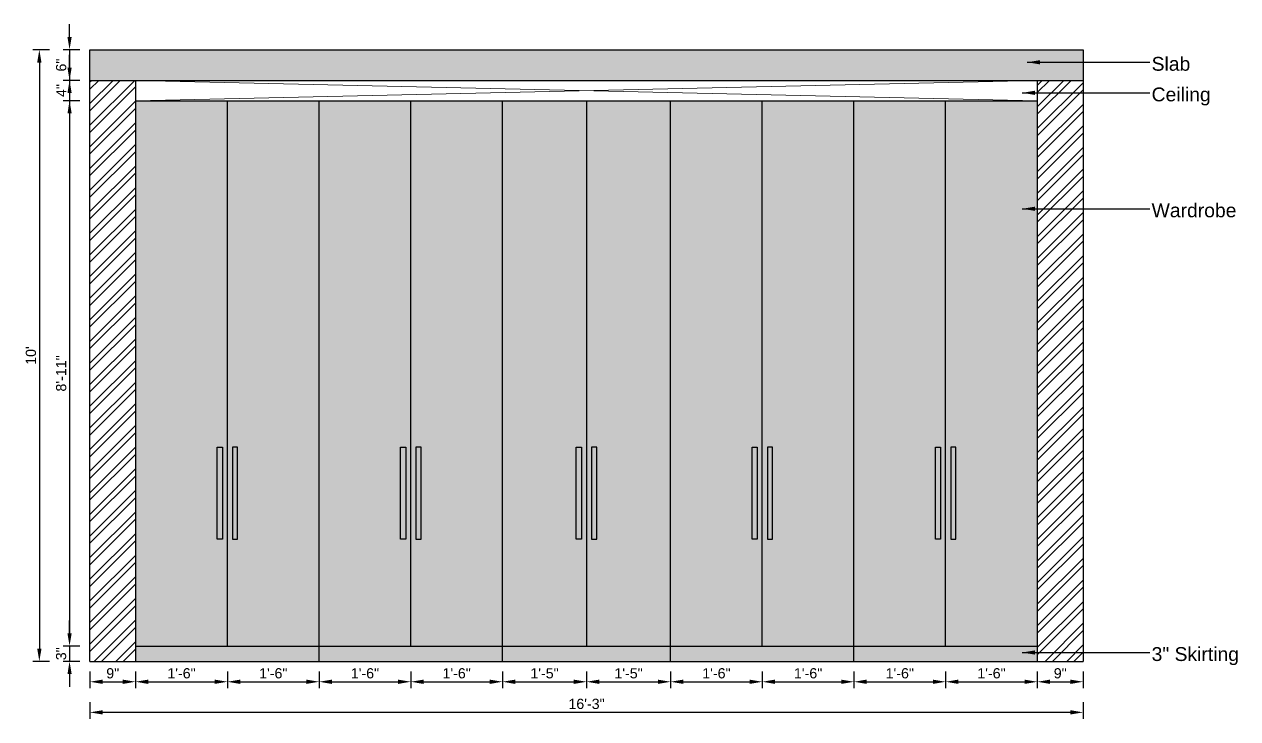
# Model space of a CAD drawing. Header units: inches. Extents: x 213 to 17763, y -4830 to 1802.
# Drawn here: x 6616.5 to 6854.8, y 914.1 to 1050.3 of the extents above; entities that cross this region are included whole.
import ezdxf

# ---------------------------------------------------------------- set-up
doc = ezdxf.new("R2010")
doc.units = ezdxf.units.IN
doc.header["$MEASUREMENT"] = 0
doc.linetypes.add('ACAD_ISO02W100', pattern=[15, 12, -3])
doc.linetypes.add('AUDIT_D_060311083008-3', pattern=[0])
doc.layers.add('.', color=30, linetype='Continuous')
doc.styles.add('_mm text style', font='arial.ttf')
doc.styles.get("Standard").update_dxf_attribs({"font": 'arial.ttf'})
doc.dimstyles.new('ISO-25', dxfattribs={"dimtxt": 4.5, "dimasz": 2.5, "dimexe": 1.25, "dimexo": 0.625, "dimtad": 1, "dimdec": 0, "dimlunit": 4, "dimtxsty": 'Standard', "dimcen": 2.5, "dimadec": 0, "dimazin": 0, "dimtfac": 1, "dimtdec": 0, "dimtmove": 0, "dimatfit": 3, "dimfxl": 1, "dimarcsym": 0})

# ---------------------------------------------------------------- blocks, each defined once
blk = doc.blocks.new('*D422')
at = {"color": 0, "linetype": 'AUDIT_D_060311083008-3', "lineweight": -2, "transparency": 16777216}
for p, q in [((6625.41, 1047.82), (6625.41, 1050.32)), ((6625.41, 1045.32), (6625.41, 1039.32)), ((6625.41, 1036.82), (6625.41, 1034.32))]:
    blk.add_line(p, q, dxfattribs=at)
at = {"color": 0, "linetype": 'ACAD_ISO02W100', "lineweight": -2, "transparency": 16777216}
for p, q in [((6627.41, 1045.32), (6624.16, 1045.32)), ((6627.41, 1039.32), (6624.16, 1039.32))]:
    blk.add_line(p, q, dxfattribs=at)
at = {"color": 0, "transparency": 16777216}
for points in [[(6625, 1047.82), (6625.83, 1047.82), (6625.41, 1045.32)], [(6625, 1036.82), (6625.83, 1036.82), (6625.41, 1039.32)]]:
    blk.add_solid(points, dxfattribs=at)
at = {"layer": 'Defpoints', "color": 0, "transparency": 16777216}
for p in [(6629.41, 1045.32), (6625.41, 1039.32), (6629.41, 1039.32)]:
    blk.add_point(p, dxfattribs=at)
at = {"color": 0, "lineweight": 5, "transparency": 16777216, "insert": (6623.77, 1042.32), "char_height": 2, "attachment_point": 5, "rotation": 90}
blk.add_mtext('6"', dxfattribs=at)
blk = doc.blocks.new('*D423')
at = {"color": 0, "linetype": 'AUDIT_D_060311083008-3', "lineweight": -2, "transparency": 16777216}
for p, q in [((6625.41, 1041.82), (6625.41, 1044.32)), ((6625.41, 1039.32), (6625.41, 1035.32)), ((6625.41, 1032.82), (6625.41, 1030.32))]:
    blk.add_line(p, q, dxfattribs=at)
at = {"color": 0, "linetype": 'ACAD_ISO02W100', "lineweight": -2, "transparency": 16777216}
for p, q in [((6627.41, 1039.32), (6624.16, 1039.32)), ((6627.41, 1035.32), (6624.16, 1035.32))]:
    blk.add_line(p, q, dxfattribs=at)
at = {"color": 0, "transparency": 16777216}
for points in [[(6625, 1041.82), (6625.83, 1041.82), (6625.41, 1039.32)], [(6625, 1032.82), (6625.83, 1032.82), (6625.41, 1035.32)]]:
    blk.add_solid(points, dxfattribs=at)
at = {"layer": 'Defpoints', "color": 0, "transparency": 16777216}
for p in [(6629.41, 1039.32), (6625.41, 1035.32), (6634.41, 1035.32)]:
    blk.add_point(p, dxfattribs=at)
at = {"color": 0, "lineweight": 5, "transparency": 16777216, "insert": (6623.79, 1037.32), "char_height": 2, "attachment_point": 5, "rotation": 90}
blk.add_mtext('4"', dxfattribs=at)
blk = doc.blocks.new('*D424')
at = {"color": 0, "linetype": 'ACAD_ISO02W100', "lineweight": -2, "transparency": 16777216}
for p, q in [((6621.48, 1045.32), (6618.23, 1045.32)), ((6621.48, 925.32), (6618.23, 925.32))]:
    blk.add_line(p, q, dxfattribs=at)
at = {"color": 0, "linetype": 'AUDIT_D_060311083008-3', "lineweight": -2, "transparency": 16777216}
blk.add_line((6619.48, 1042.82), (6619.48, 927.82), dxfattribs=at)
at = {"color": 0, "transparency": 16777216}
for points in [[(6619.06, 1042.82), (6619.9, 1042.82), (6619.48, 1045.32)], [(6619.06, 927.82), (6619.9, 927.82), (6619.48, 925.32)]]:
    blk.add_solid(points, dxfattribs=at)
at = {"layer": 'Defpoints', "color": 0, "transparency": 16777216}
for p in [(6629.41, 1045.32), (6619.48, 925.32), (6629.41, 925.32)]:
    blk.add_point(p, dxfattribs=at)
at = {"color": 0, "lineweight": 5, "transparency": 16777216, "insert": (6617.83, 985.32), "char_height": 2, "attachment_point": 5, "rotation": 90}
blk.add_mtext("10'", dxfattribs=at)
blk = doc.blocks.new('*D425')
at = {"color": 0, "linetype": 'ACAD_ISO02W100', "lineweight": -2, "transparency": 16777216}
for p, q in [((6629.41, 923.32), (6629.41, 920.07)), ((6638.36, 923.32), (6638.36, 920.07))]:
    blk.add_line(p, q, dxfattribs=at)
at = {"color": 0, "linetype": 'AUDIT_D_060311083008-3', "lineweight": -2, "transparency": 16777216}
blk.add_line((6631.91, 921.32), (6635.86, 921.32), dxfattribs=at)
at = {"color": 0, "transparency": 16777216}
for points in [[(6631.91, 921.74), (6631.91, 920.9), (6629.41, 921.32)], [(6635.86, 921.74), (6635.86, 920.9), (6638.36, 921.32)]]:
    blk.add_solid(points, dxfattribs=at)
at = {"layer": 'Defpoints', "color": 0, "transparency": 16777216}
for p in [(6629.41, 925.32), (6638.36, 925.32), (6638.36, 921.32)]:
    blk.add_point(p, dxfattribs=at)
at = {"color": 0, "lineweight": 5, "transparency": 16777216, "insert": (6633.89, 922.97), "char_height": 2, "attachment_point": 5}
blk.add_mtext('9"', dxfattribs=at)
blk = doc.blocks.new('*D426')
at = {"color": 0, "linetype": 'ACAD_ISO02W100', "lineweight": -2, "transparency": 16777216}
for p, q in [((6629.41, 917.32), (6629.41, 914.07)), ((6824.41, 917.32), (6824.41, 914.07))]:
    blk.add_line(p, q, dxfattribs=at)
at = {"color": 0, "linetype": 'AUDIT_D_060311083008-3', "lineweight": -2, "transparency": 16777216}
blk.add_line((6821.91, 915.32), (6631.91, 915.32), dxfattribs=at)
at = {"color": 0, "transparency": 16777216}
for points in [[(6631.91, 915.74), (6631.91, 914.9), (6629.41, 915.32)], [(6821.91, 915.74), (6821.91, 914.9), (6824.41, 915.32)]]:
    blk.add_solid(points, dxfattribs=at)
at = {"layer": 'Defpoints', "color": 0, "transparency": 16777216}
for p in [(6629.41, 925.32), (6824.41, 925.32), (6629.41, 915.32)]:
    blk.add_point(p, dxfattribs=at)
at = {"color": 0, "lineweight": 5, "transparency": 16777216, "insert": (6726.91, 916.97), "char_height": 2, "attachment_point": 5}
blk.add_mtext('16\'-3"', dxfattribs=at)
blk = doc.blocks.new('uygfdx')
at = {"layer": '.'}
h = blk.add_hatch(color=7, dxfattribs=at)
h.dxf.hatch_style = 1
h.paths.add_polyline_path([(3621.03, 520.4), (3620.03, 520.4), (3620.03, 502.4), (3621.03, 502.4)])
for p, q in [((3620.03, 520.4), (3620.03, 502.4)), ((3621.03, 520.4), (3620.03, 520.4)), ((3621.03, 502.4), (3621.03, 520.4)), ((3620.03, 502.4), (3621.03, 502.4))]:
    blk.add_line(p, q)
blk = doc.blocks.new('*D435')
at = {"color": 0, "linetype": 'ACAD_ISO02W100', "lineweight": -2, "transparency": 16777216}
for p, q in [((6638.36, 923.32), (6638.36, 920.07)), ((6656.41, 923.32), (6656.41, 920.07))]:
    blk.add_line(p, q, dxfattribs=at)
at = {"color": 0, "linetype": 'AUDIT_D_060311083008-3', "lineweight": -2, "transparency": 16777216}
blk.add_line((6640.86, 921.32), (6653.91, 921.32), dxfattribs=at)
at = {"color": 0, "transparency": 16777216}
for points in [[(6640.86, 921.74), (6640.86, 920.9), (6638.36, 921.32)], [(6653.91, 921.74), (6653.91, 920.9), (6656.41, 921.32)]]:
    blk.add_solid(points, dxfattribs=at)
at = {"layer": 'Defpoints', "color": 0, "transparency": 16777216}
for p in [(6656.41, 928.32), (6638.36, 925.32), (6656.41, 921.32)]:
    blk.add_point(p, dxfattribs=at)
at = {"color": 0, "transparency": 16777216, "insert": (6647.39, 922.97), "char_height": 2, "attachment_point": 5}
blk.add_mtext('1\'-6"', dxfattribs=at)
blk = doc.blocks.new('*D436')
at = {"color": 0, "linetype": 'ACAD_ISO02W100', "lineweight": -2, "transparency": 16777216}
for p, q in [((6656.41, 923.32), (6656.41, 920.07)), ((6674.41, 923.32), (6674.41, 920.07))]:
    blk.add_line(p, q, dxfattribs=at)
at = {"color": 0, "linetype": 'AUDIT_D_060311083008-3', "lineweight": -2, "transparency": 16777216}
blk.add_line((6658.91, 921.32), (6671.91, 921.32), dxfattribs=at)
at = {"color": 0, "transparency": 16777216}
for points in [[(6658.91, 921.74), (6658.91, 920.9), (6656.41, 921.32)], [(6671.91, 921.74), (6671.91, 920.9), (6674.41, 921.32)]]:
    blk.add_solid(points, dxfattribs=at)
at = {"layer": 'Defpoints', "color": 0, "transparency": 16777216}
for p in [(6656.41, 928.32), (6674.41, 928.32), (6674.41, 921.32)]:
    blk.add_point(p, dxfattribs=at)
at = {"color": 0, "transparency": 16777216, "insert": (6665.41, 922.97), "char_height": 2, "attachment_point": 5}
blk.add_mtext('1\'-6"', dxfattribs=at)
blk = doc.blocks.new('*D437')
at = {"color": 0, "linetype": 'ACAD_ISO02W100', "lineweight": -2, "transparency": 16777216}
for p, q in [((6674.41, 923.32), (6674.41, 920.07)), ((6692.41, 923.32), (6692.41, 920.07))]:
    blk.add_line(p, q, dxfattribs=at)
at = {"color": 0, "linetype": 'AUDIT_D_060311083008-3', "lineweight": -2, "transparency": 16777216}
blk.add_line((6676.91, 921.32), (6689.91, 921.32), dxfattribs=at)
at = {"color": 0, "transparency": 16777216}
for points in [[(6676.91, 921.74), (6676.91, 920.9), (6674.41, 921.32)], [(6689.91, 921.74), (6689.91, 920.9), (6692.41, 921.32)]]:
    blk.add_solid(points, dxfattribs=at)
at = {"layer": 'Defpoints', "color": 0, "transparency": 16777216}
for p in [(6674.41, 928.32), (6692.41, 928.32), (6692.41, 921.32)]:
    blk.add_point(p, dxfattribs=at)
at = {"color": 0, "transparency": 16777216, "insert": (6683.41, 922.97), "char_height": 2, "attachment_point": 5}
blk.add_mtext('1\'-6"', dxfattribs=at)
blk = doc.blocks.new('*D438')
at = {"color": 0, "linetype": 'ACAD_ISO02W100', "lineweight": -2, "transparency": 16777216}
for p, q in [((6692.41, 923.32), (6692.41, 920.07)), ((6710.41, 923.32), (6710.41, 920.07))]:
    blk.add_line(p, q, dxfattribs=at)
at = {"color": 0, "linetype": 'AUDIT_D_060311083008-3', "lineweight": -2, "transparency": 16777216}
blk.add_line((6694.91, 921.32), (6707.91, 921.32), dxfattribs=at)
at = {"color": 0, "transparency": 16777216}
for points in [[(6694.91, 921.74), (6694.91, 920.9), (6692.41, 921.32)], [(6707.91, 921.74), (6707.91, 920.9), (6710.41, 921.32)]]:
    blk.add_solid(points, dxfattribs=at)
at = {"layer": 'Defpoints', "color": 0, "transparency": 16777216}
for p in [(6692.41, 928.32), (6710.41, 928.32), (6710.41, 921.32)]:
    blk.add_point(p, dxfattribs=at)
at = {"color": 0, "transparency": 16777216, "insert": (6701.41, 922.97), "char_height": 2, "attachment_point": 5}
blk.add_mtext('1\'-6"', dxfattribs=at)
blk = doc.blocks.new('*D439')
at = {"color": 0, "linetype": 'ACAD_ISO02W100', "lineweight": -2, "transparency": 16777216}
for p, q in [((6710.41, 923.32), (6710.41, 920.07)), ((6726.91, 923.32), (6726.91, 920.07))]:
    blk.add_line(p, q, dxfattribs=at)
at = {"color": 0, "linetype": 'AUDIT_D_060311083008-3', "lineweight": -2, "transparency": 16777216}
blk.add_line((6712.91, 921.32), (6724.41, 921.32), dxfattribs=at)
at = {"color": 0, "transparency": 16777216}
for points in [[(6712.91, 921.74), (6712.91, 920.9), (6710.41, 921.32)], [(6724.41, 921.74), (6724.41, 920.9), (6726.91, 921.32)]]:
    blk.add_solid(points, dxfattribs=at)
at = {"layer": 'Defpoints', "color": 0, "transparency": 16777216}
for p in [(6710.41, 928.32), (6726.91, 928.32), (6726.91, 921.32)]:
    blk.add_point(p, dxfattribs=at)
at = {"color": 0, "transparency": 16777216, "insert": (6718.66, 922.97), "char_height": 2, "attachment_point": 5}
blk.add_mtext('1\'-5"', dxfattribs=at)
blk = doc.blocks.new('*D440')
at = {"color": 0, "linetype": 'ACAD_ISO02W100', "lineweight": -2, "transparency": 16777216}
for p, q in [((6726.91, 923.32), (6726.91, 920.07)), ((6743.41, 923.32), (6743.41, 920.07))]:
    blk.add_line(p, q, dxfattribs=at)
at = {"color": 0, "linetype": 'AUDIT_D_060311083008-3', "lineweight": -2, "transparency": 16777216}
blk.add_line((6729.41, 921.32), (6740.91, 921.32), dxfattribs=at)
at = {"color": 0, "transparency": 16777216}
for points in [[(6729.41, 921.74), (6729.41, 920.9), (6726.91, 921.32)], [(6740.91, 921.74), (6740.91, 920.9), (6743.41, 921.32)]]:
    blk.add_solid(points, dxfattribs=at)
at = {"layer": 'Defpoints', "color": 0, "transparency": 16777216}
for p in [(6726.91, 928.32), (6743.41, 928.32), (6743.41, 921.32)]:
    blk.add_point(p, dxfattribs=at)
at = {"color": 0, "transparency": 16777216, "insert": (6735.16, 922.97), "char_height": 2, "attachment_point": 5}
blk.add_mtext('1\'-5"', dxfattribs=at)
blk = doc.blocks.new('*D441')
at = {"color": 0, "linetype": 'ACAD_ISO02W100', "lineweight": -2, "transparency": 16777216}
for p, q in [((6743.41, 923.32), (6743.41, 920.07)), ((6761.41, 923.32), (6761.41, 920.07))]:
    blk.add_line(p, q, dxfattribs=at)
at = {"color": 0, "linetype": 'AUDIT_D_060311083008-3', "lineweight": -2, "transparency": 16777216}
blk.add_line((6745.91, 921.32), (6758.91, 921.32), dxfattribs=at)
at = {"color": 0, "transparency": 16777216}
for points in [[(6745.91, 921.74), (6745.91, 920.9), (6743.41, 921.32)], [(6758.91, 921.74), (6758.91, 920.9), (6761.41, 921.32)]]:
    blk.add_solid(points, dxfattribs=at)
at = {"layer": 'Defpoints', "color": 0, "transparency": 16777216}
for p in [(6743.41, 928.32), (6761.41, 928.32), (6761.41, 921.32)]:
    blk.add_point(p, dxfattribs=at)
at = {"color": 0, "transparency": 16777216, "insert": (6752.41, 922.97), "char_height": 2, "attachment_point": 5}
blk.add_mtext('1\'-6"', dxfattribs=at)
blk = doc.blocks.new('*D442')
at = {"color": 0, "linetype": 'ACAD_ISO02W100', "lineweight": -2, "transparency": 16777216}
for p, q in [((6761.41, 923.32), (6761.41, 920.07)), ((6779.41, 923.32), (6779.41, 920.07))]:
    blk.add_line(p, q, dxfattribs=at)
at = {"color": 0, "linetype": 'AUDIT_D_060311083008-3', "lineweight": -2, "transparency": 16777216}
blk.add_line((6763.91, 921.32), (6776.91, 921.32), dxfattribs=at)
at = {"color": 0, "transparency": 16777216}
for points in [[(6763.91, 921.74), (6763.91, 920.9), (6761.41, 921.32)], [(6776.91, 921.74), (6776.91, 920.9), (6779.41, 921.32)]]:
    blk.add_solid(points, dxfattribs=at)
at = {"layer": 'Defpoints', "color": 0, "transparency": 16777216}
for p in [(6761.41, 928.32), (6779.41, 928.32), (6779.41, 921.32)]:
    blk.add_point(p, dxfattribs=at)
at = {"color": 0, "transparency": 16777216, "insert": (6770.41, 922.97), "char_height": 2, "attachment_point": 5}
blk.add_mtext('1\'-6"', dxfattribs=at)
blk = doc.blocks.new('*D443')
at = {"color": 0, "linetype": 'ACAD_ISO02W100', "lineweight": -2, "transparency": 16777216}
for p, q in [((6779.41, 923.32), (6779.41, 920.07)), ((6797.41, 923.32), (6797.41, 920.07))]:
    blk.add_line(p, q, dxfattribs=at)
at = {"color": 0, "linetype": 'AUDIT_D_060311083008-3', "lineweight": -2, "transparency": 16777216}
blk.add_line((6781.91, 921.32), (6794.91, 921.32), dxfattribs=at)
at = {"color": 0, "transparency": 16777216}
for points in [[(6781.91, 921.74), (6781.91, 920.9), (6779.41, 921.32)], [(6794.91, 921.74), (6794.91, 920.9), (6797.41, 921.32)]]:
    blk.add_solid(points, dxfattribs=at)
at = {"layer": 'Defpoints', "color": 0, "transparency": 16777216}
for p in [(6779.41, 928.32), (6797.41, 928.32), (6797.41, 921.32)]:
    blk.add_point(p, dxfattribs=at)
at = {"color": 0, "transparency": 16777216, "insert": (6788.41, 922.97), "char_height": 2, "attachment_point": 5}
blk.add_mtext('1\'-6"', dxfattribs=at)
blk = doc.blocks.new('*D444')
at = {"color": 0, "linetype": 'ACAD_ISO02W100', "lineweight": -2, "transparency": 16777216}
for p, q in [((6797.41, 923.32), (6797.41, 920.07)), ((6815.41, 923.32), (6815.41, 920.07))]:
    blk.add_line(p, q, dxfattribs=at)
at = {"color": 0, "linetype": 'AUDIT_D_060311083008-3', "lineweight": -2, "transparency": 16777216}
blk.add_line((6799.91, 921.32), (6812.91, 921.32), dxfattribs=at)
at = {"color": 0, "transparency": 16777216}
for points in [[(6799.91, 921.74), (6799.91, 920.9), (6797.41, 921.32)], [(6812.91, 921.74), (6812.91, 920.9), (6815.41, 921.32)]]:
    blk.add_solid(points, dxfattribs=at)
at = {"layer": 'Defpoints', "color": 0, "transparency": 16777216}
for p in [(6797.41, 928.32), (6815.41, 928.32), (6815.41, 921.32)]:
    blk.add_point(p, dxfattribs=at)
at = {"color": 0, "transparency": 16777216, "insert": (6806.41, 922.97), "char_height": 2, "attachment_point": 5}
blk.add_mtext('1\'-6"', dxfattribs=at)
blk = doc.blocks.new('*D445')
at = {"color": 0, "linetype": 'ACAD_ISO02W100', "lineweight": -2, "transparency": 16777216}
for p, q in [((6815.41, 923.32), (6815.41, 920.07)), ((6824.41, 923.32), (6824.41, 920.07))]:
    blk.add_line(p, q, dxfattribs=at)
at = {"color": 0, "linetype": 'AUDIT_D_060311083008-3', "lineweight": -2, "transparency": 16777216}
blk.add_line((6817.91, 921.32), (6821.91, 921.32), dxfattribs=at)
at = {"color": 0, "transparency": 16777216}
for points in [[(6817.91, 921.74), (6817.91, 920.9), (6815.41, 921.32)], [(6821.91, 921.74), (6821.91, 920.9), (6824.41, 921.32)]]:
    blk.add_solid(points, dxfattribs=at)
at = {"layer": 'Defpoints', "color": 0, "transparency": 16777216}
for p in [(6815.41, 928.32), (6824.41, 925.32), (6824.41, 921.32)]:
    blk.add_point(p, dxfattribs=at)
at = {"color": 0, "transparency": 16777216, "insert": (6819.91, 922.97), "char_height": 2, "attachment_point": 5}
blk.add_mtext('9"', dxfattribs=at)
blk = doc.blocks.new('*D446')
at = {"color": 0, "linetype": 'ACAD_ISO02W100', "lineweight": -2, "transparency": 16777216}
for p, q in [((6627.41, 1035.32), (6624.16, 1035.32)), ((6627.41, 928.32), (6624.16, 928.32))]:
    blk.add_line(p, q, dxfattribs=at)
at = {"color": 0, "linetype": 'AUDIT_D_060311083008-3', "lineweight": -2, "transparency": 16777216}
blk.add_line((6625.41, 1032.82), (6625.41, 930.82), dxfattribs=at)
at = {"color": 0, "transparency": 16777216}
for points in [[(6625, 1032.82), (6625.83, 1032.82), (6625.41, 1035.32)], [(6625, 930.82), (6625.83, 930.82), (6625.41, 928.32)]]:
    blk.add_solid(points, dxfattribs=at)
at = {"layer": 'Defpoints', "color": 0, "transparency": 16777216}
for p in [(6634.41, 1035.32), (6625.41, 928.32), (6638.41, 928.32)]:
    blk.add_point(p, dxfattribs=at)
at = {"color": 0, "transparency": 16777216, "insert": (6623.77, 981.82), "char_height": 2, "attachment_point": 5, "rotation": 90}
blk.add_mtext('8\'-11"', dxfattribs=at)
blk = doc.blocks.new('*D447')
at = {"color": 0, "linetype": 'AUDIT_D_060311083008-3', "lineweight": -2, "transparency": 16777216}
for p, q in [((6625.41, 930.82), (6625.41, 933.32)), ((6625.41, 928.32), (6625.41, 925.32)), ((6625.41, 922.82), (6625.41, 920.32))]:
    blk.add_line(p, q, dxfattribs=at)
at = {"color": 0, "linetype": 'ACAD_ISO02W100', "lineweight": -2, "transparency": 16777216}
for p, q in [((6627.41, 928.32), (6624.16, 928.32)), ((6627.41, 925.32), (6624.16, 925.32))]:
    blk.add_line(p, q, dxfattribs=at)
at = {"color": 0, "transparency": 16777216}
for points in [[(6625, 930.82), (6625.83, 930.82), (6625.41, 928.32)], [(6625, 922.82), (6625.83, 922.82), (6625.41, 925.32)]]:
    blk.add_solid(points, dxfattribs=at)
at = {"layer": 'Defpoints', "color": 0, "transparency": 16777216}
for p in [(6638.41, 928.32), (6625.41, 925.32), (6629.41, 925.32)]:
    blk.add_point(p, dxfattribs=at)
at = {"color": 0, "transparency": 16777216, "insert": (6623.76, 926.82), "char_height": 2, "attachment_point": 5, "rotation": 90}
blk.add_mtext('3"', dxfattribs=at)

msp = doc.modelspace()

# ---------------------------------------------------------------- hatches: boundary and pattern name
at = {"layer": '.', "lineweight": 5, "transparency": 33554687}
h = msp.add_hatch(dxfattribs=at)
h.set_pattern_fill('AR-CONC', color=1, scale=0.03)
h.set_pattern_definition([(50, (816.4117, 575.3208), (5.46554, -0.4781726), [0.5715, -6.2865]), (355, (816.4117, 575.321), (-1.0573026, 5.7317054), [0.4572, -5.0292175]), (100.45144, (816.867, 575.281), (4.4082374, 5.2535326), [0.4857003, -5.3427073]), (46.1842, (816.412, 576.845), (8.132371, -1.26127), [0.85725, -9.42975]), (96.63556, (817.0894, 576.74), (7.122124, 7.422784), [0.728551, -8.014068]), (351.18415, (816.412, 576.845), (7.122124, 7.422784), [0.685799, -7.543792]), (21, (817.1737, 576.4638), (4.5484317, -3.067956), [0.5715, -6.2865]), (326, (817.1737, 576.464), (1.854061, 5.525639), [0.4572, -5.0292]), (71.45144, (817.553, 576.208), (6.4024926, 2.457683), [0.4857003, -5.342698]), (37.5, (816.4117, 575.3208), (0.0926581, 2.53665117), [0, -4.96824, 0, -5.1054, 0, -5.04825]), (7.5, (816.4117, 575.3208), (2.0045899, 3.0054172), [0, -2.91084, 0, -4.85394, 0, -1.92405]), (327.5, (814.7125, 575.3208), (4.06771786, -0.1718623), [0, -1.905, 0, -5.9436, 0, -7.8867]), (317.5, (813.9505, 575.3208), (4.4438754, 0.7627947), [0, -2.4765, 0, -3.94716, 0, -5.6007])])
h.paths.add_polyline_path([(6824.41, 1045.32), (6629.41, 1045.32), (6629.41, 1039.32), (6824.41, 1039.32)])
at = {"layer": '.'}
h = msp.add_hatch(dxfattribs=at)
h.set_pattern_fill('ANSI32', color=1, scale=8)
h.set_pattern_definition([(45, (565.57, 15.4305), (-2.1213203, 2.1213203), []), (45, (566.9843, 15.4305), (-2.1213203, 2.1213203), [])])
h.paths.add_polyline_path([(6638.41, 1039.32), (6629.41, 1039.32), (6629.41, 925.32), (6638.41, 925.32)])
h.paths.add_polyline_path([(6824.41, 1039.32), (6815.41, 1039.32), (6815.41, 925.32), (6824.41, 925.32)])
at = {"layer": '.', "true_color": 0xe7e9e7}
h = msp.add_hatch(color=254, dxfattribs=at)
h.dxf.hatch_style = 1
h.paths.add_polyline_path([(6656.41, 1035.32), (6638.41, 1035.32), (6638.41, 928.32), (6656.41, 928.32)])
h.paths.add_polyline_path([(6654.41, 967.32), (6655.41, 967.32), (6655.41, 949.32), (6654.41, 949.32)], flags=16)
h.paths.add_polyline_path([(6674.41, 1035.32), (6656.41, 1035.32), (6656.41, 928.32), (6674.41, 928.32)])
h.paths.add_polyline_path([(6658.41, 967.32), (6658.41, 949.32), (6657.41, 949.32), (6657.41, 967.32)], flags=16)
h.paths.add_polyline_path([(6692.41, 1035.32), (6674.41, 1035.32), (6674.41, 928.32), (6692.41, 928.32)])
h.paths.add_polyline_path([(6690.41, 967.32), (6691.41, 967.32), (6691.41, 949.32), (6690.41, 949.32)], flags=16)
h.paths.add_polyline_path([(6710.41, 1035.32), (6692.41, 1035.32), (6692.41, 928.32), (6710.41, 928.32)])
h.paths.add_polyline_path([(6694.41, 967.32), (6694.41, 949.32), (6693.41, 949.32), (6693.41, 967.32)], flags=16)
h.paths.add_polyline_path([(6726.91, 1035.32), (6710.41, 1035.32), (6710.41, 928.32), (6726.91, 928.32)])
h.paths.add_polyline_path([(6724.9, 967.32), (6725.9, 967.32), (6725.9, 949.32), (6724.9, 949.32)], flags=16)
h.paths.add_polyline_path([(6743.41, 1035.32), (6726.91, 1035.32), (6726.91, 928.32), (6743.41, 928.32)])
h.paths.add_polyline_path([(6728.9, 967.32), (6728.9, 949.32), (6727.9, 949.32), (6727.9, 967.32)], flags=16)
h.paths.add_polyline_path([(6761.41, 1035.32), (6743.41, 1035.32), (6743.41, 928.32), (6761.41, 928.32)])
h.paths.add_polyline_path([(6759.41, 967.32), (6760.41, 967.32), (6760.41, 949.32), (6759.41, 949.32)], flags=16)
h.paths.add_polyline_path([(6779.41, 1035.32), (6761.41, 1035.32), (6761.41, 928.32), (6779.41, 928.32)])
h.paths.add_polyline_path([(6763.41, 967.32), (6763.41, 949.32), (6762.41, 949.32), (6762.41, 967.32)], flags=16)
h.paths.add_polyline_path([(6797.41, 1035.32), (6779.41, 1035.32), (6779.41, 928.32), (6797.41, 928.32)])
h.paths.add_polyline_path([(6795.41, 967.32), (6796.41, 967.32), (6796.41, 949.32), (6795.41, 949.32)], flags=16)
h.paths.add_polyline_path([(6815.41, 1035.32), (6797.41, 1035.32), (6797.41, 928.32), (6815.41, 928.32)])
h.paths.add_polyline_path([(6799.41, 967.32), (6799.41, 949.32), (6798.41, 949.32), (6798.41, 967.32)], flags=16)
h.paths.add_polyline_path([(6815.41, 928.32), (6779.41, 928.32), (6779.41, 925.32), (6815.41, 925.32)])
h.paths.add_polyline_path([(6779.41, 928.32), (6761.41, 928.32), (6743.41, 928.32), (6743.41, 925.32), (6779.41, 925.32)])
h.paths.add_polyline_path([(6743.41, 928.32), (6726.91, 928.32), (6710.41, 928.32), (6710.41, 925.32), (6743.41, 925.32)])
h.paths.add_polyline_path([(6710.41, 928.32), (6692.41, 928.32), (6674.41, 928.32), (6674.41, 925.32), (6710.41, 925.32)])
h.paths.add_polyline_path([(6674.41, 928.32), (6656.41, 928.32), (6638.41, 928.32), (6638.41, 925.32), (6674.41, 925.32)])

# ---------------------------------------------------------------- linework, layer by layer
for p, q in [((6629.41, 925.32), (6629.41, 1045.32)), ((6629.41, 1045.32), (6824.41, 1045.32)), ((6824.41, 1045.32), (6824.41, 925.32)), ((6629.41, 1039.32), (6824.41, 1039.32)), ((6638.41, 925.32), (6638.41, 1039.32)), ((6815.41, 1039.32), (6815.41, 925.32)), ((6638.41, 1035.32), (6815.41, 1035.32)), ((6656.41, 928.32), (6656.41, 1035.32)), ((6674.41, 925.32), (6674.41, 1035.32)), ((6692.41, 928.32), (6692.41, 1035.32)), ((6710.41, 925.32), (6710.41, 1035.32)), ((6726.91, 1035.32), (6726.91, 928.32)), ((6743.41, 925.32), (6743.41, 1035.32)), ((6761.41, 928.32), (6761.41, 1035.32)), ((6779.41, 925.32), (6779.41, 1035.32)), ((6797.41, 928.32), (6797.41, 1035.32)), ((6638.41, 928.32), (6815.41, 928.32)), ((6629.41, 925.32), (6824.41, 925.32))]:
    msp.add_line(p, q)
at = {"lineweight": 5}
for p, q in [((6638.41, 1039.32), (6815.41, 1035.32)), ((6815.41, 1039.32), (6638.41, 1035.32))]:
    msp.add_line(p, q, dxfattribs=at)

# ---------------------------------------------------------------- block references
at = {"xscale": -1}
for p in [(10275.44, 446.92), (10311.44, 446.92), (10345.93, 446.92), (10380.44, 446.92), (10416.44, 446.92)]:
    msp.add_blockref('uygfdx', p, dxfattribs=at)
for p in [(3037.38, 446.92), (3073.38, 446.92), (3107.87, 446.92), (3142.38, 446.92), (3178.38, 446.92)]:
    msp.add_blockref('uygfdx', p)

# ---------------------------------------------------------------- texts
at = {"lineweight": 5, "attachment_point": 1, "style": '_mm text style'}
for s, insert, char_height in [('Slab', (6837.85, 1043.92), 2.715), ('Ceiling', (6837.85, 1037.92), 2.715), ('Wardrobe', (6837.85, 1015.17), 2.715), ('3" Skirting', (6837.85, 928.11), 2.7146)]:
    msp.add_mtext_dynamic_manual_height_columns(s, width=64.865, gutter_width=13.57, heights=[0], dxfattribs=dict(at, insert=insert, char_height=char_height))

# ---------------------------------------------------------------- dimensions: what is measured, and where the dimension line sits
at = {"lineweight": 5}
for base, p1, p2, picture, middle in [((6625.41, 1039.32), (6629.41, 1045.32), (6629.41, 1039.32), '*D422', (6623.77, 1042.32)), ((6619.48, 925.32), (6629.41, 1045.32), (6629.41, 925.32), '*D424', (6617.83, 985.32)), ((6625.41, 1035.32), (6629.41, 1039.32), (6634.41, 1035.32), '*D423', (6623.79, 1037.32))]:
    dim = msp.add_linear_dim(base=base, p1=p1, p2=p2, angle=90, dimstyle='ISO-25', override={"dimtxt": 2, "dimtmove": 1, "dimfxl": 2, "dimfxlon": 1, "dimarcsym": 2}, dxfattribs=at)
    dim.commit()
    dim.dimension.update_dxf_attribs({"geometry": picture, "text_midpoint": middle})
dim = msp.add_linear_dim(base=(6625.41, 928.32), p1=(6634.41, 1035.32), p2=(6638.41, 928.32), angle=90, dimstyle='ISO-25', override={"dimtxt": 2, "dimtmove": 1, "dimfxl": 2, "dimfxlon": 1, "dimarcsym": 2})
dim.commit()
dim.dimension.update_dxf_attribs({"geometry": '*D446', "text_midpoint": (6623.77, 981.82)})
dim = msp.add_linear_dim(base=(6625.41, 925.32), p1=(6638.41, 928.32), p2=(6629.41, 925.32), angle=90, dimstyle='ISO-25', override={"dimtxt": 2, "dimtmove": 1, "dimfxl": 2, "dimfxlon": 1, "dimarcsym": 2})
dim.commit()
dim.dimension.update_dxf_attribs({"geometry": '*D447', "text_midpoint": (6625.41, 926.82), "dimtype": 160})
for base, p1, p2, picture, middle in [((6656.41, 921.32), (6638.36, 925.32), (6656.41, 928.32), '*D435', (6647.39, 922.97)), ((6674.41, 921.32), (6656.41, 928.32), (6674.41, 928.32), '*D436', (6665.41, 922.97)), ((6692.41, 921.32), (6674.41, 928.32), (6692.41, 928.32), '*D437', (6683.41, 922.97)), ((6710.41, 921.32), (6692.41, 928.32), (6710.41, 928.32), '*D438', (6701.41, 922.97)), ((6726.91171095, 921.32075312), (6710.41171095, 928.32075312), (6726.91171095, 928.32075312), '*D439', (6718.66171095, 922.9668991)), ((6743.41171095, 921.32075312), (6726.91171095, 928.32075312), (6743.41171095, 928.32075312), '*D440', (6735.16171095, 922.9668991)), ((6761.41, 921.32), (6743.41, 928.32), (6761.41, 928.32), '*D441', (6752.41, 922.97)), ((6779.41, 921.32), (6761.41, 928.32), (6779.41, 928.32), '*D442', (6770.41, 922.97)), ((6797.41, 921.32), (6779.41, 928.32), (6797.41, 928.32), '*D443', (6788.41, 922.97)), ((6815.41, 921.32), (6797.41, 928.32), (6815.41, 928.32), '*D444', (6806.41, 922.97)), ((6824.41, 921.32), (6815.41, 928.32), (6824.41, 925.32), '*D445', (6819.91, 922.97))]:
    dim = msp.add_linear_dim(base=base, p1=p1, p2=p2, dimstyle='ISO-25', override={"dimtxt": 2, "dimtmove": 1, "dimfxl": 2, "dimfxlon": 1, "dimarcsym": 2})
    dim.commit()
    dim.dimension.update_dxf_attribs({"geometry": picture, "text_midpoint": middle})
dim = msp.add_linear_dim(base=(6638.36, 921.32), p1=(6629.41, 925.32), p2=(6638.36, 925.32), dimstyle='ISO-25', override={"dimtxt": 2, "dimtmove": 1, "dimfxl": 2, "dimfxlon": 1, "dimarcsym": 2}, dxfattribs=at)
dim.commit()
dim.dimension.update_dxf_attribs({"geometry": '*D425', "text_midpoint": (6633.89, 921.32), "dimtype": 160})
dim = msp.add_linear_dim(base=(6629.41, 915.32), p1=(6824.41, 925.32), p2=(6629.41, 925.32), dimstyle='ISO-25', override={"dimtxt": 2, "dimtmove": 1, "dimfxl": 2, "dimfxlon": 1, "dimarcsym": 2}, dxfattribs=at)
dim.commit()
dim.dimension.update_dxf_attribs({"geometry": '*D426', "text_midpoint": (6726.91, 916.97)})

# ---------------------------------------------------------------- leaders
for points in [[(6813.43, 1042.87), (6837.52, 1042.87)], [(6812.43, 1036.87), (6837.52, 1036.87)], [(6812.43, 1014.12), (6837.52, 1014.12)], [(6812.43, 927.06), (6837.52, 927.06)]]:
    msp.add_leader(points, dimstyle='ISO-25', override={"dimgap": 0.625, "dimtad": 0}, dxfattribs=at)

doc.saveas('drawing.dxf')
